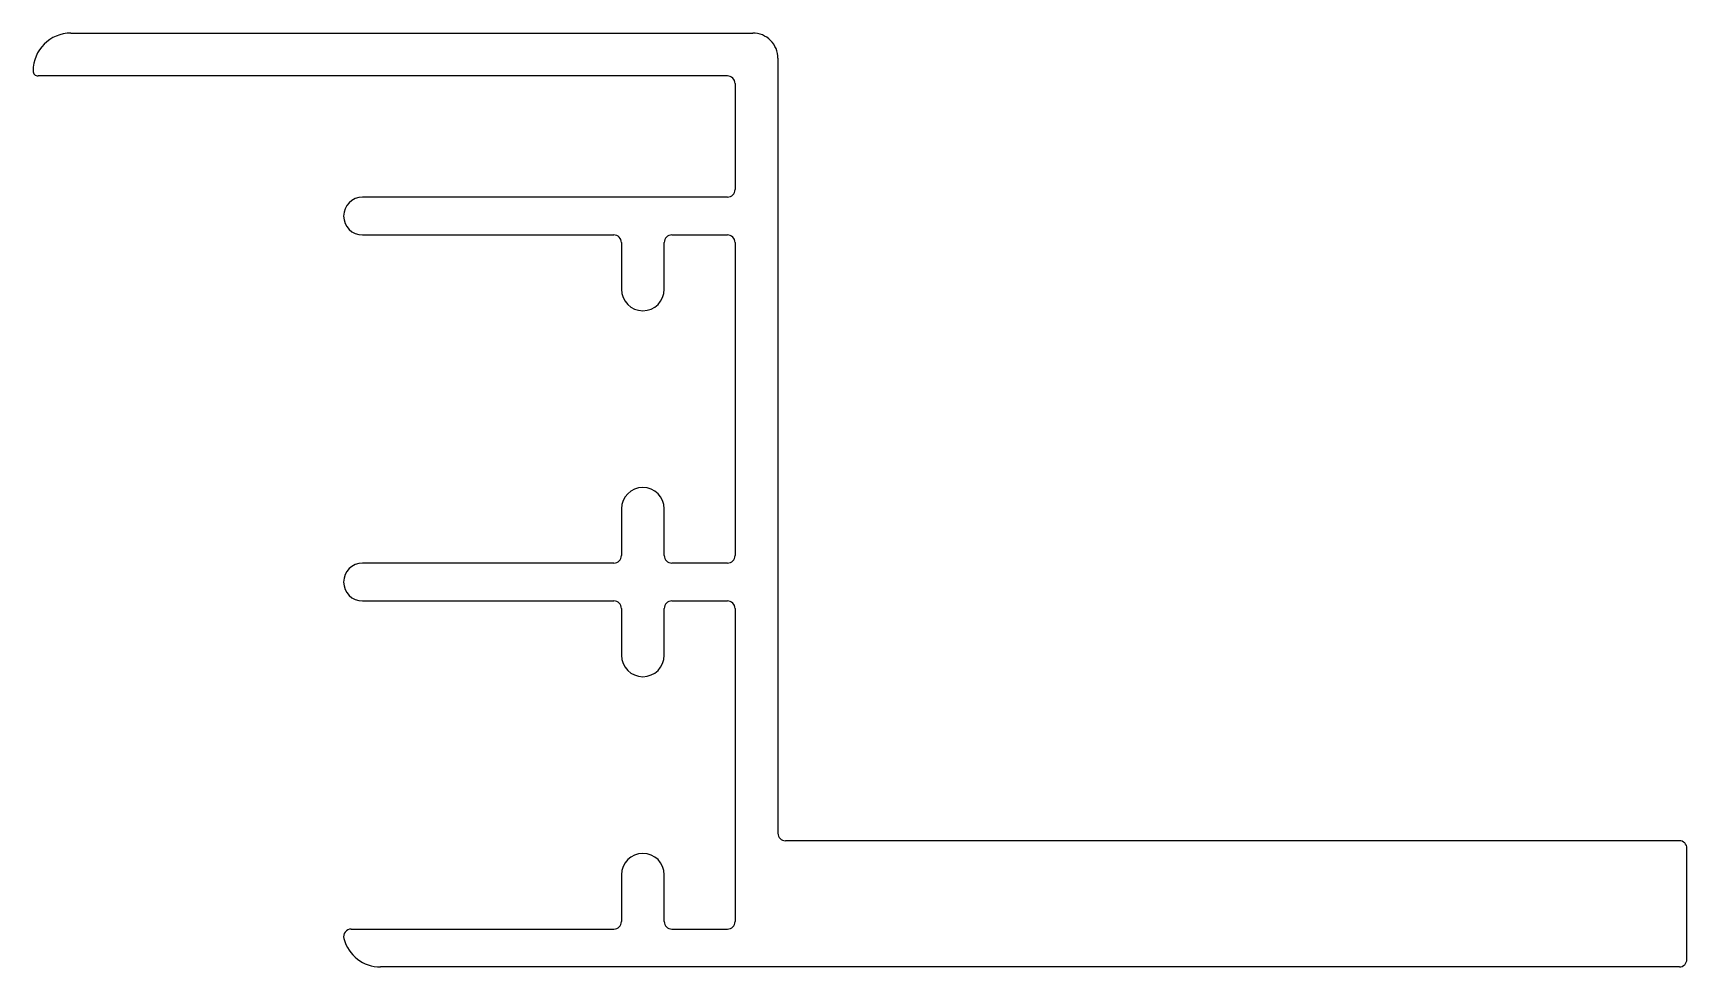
# Model space of a CAD drawing. Extents: x 523.8 to 589.3, y 700 to 737.
import ezdxf

# ---------------------------------------------------------------- set-up
doc = ezdxf.new("R2010")
doc.units = 0
doc.layers.get('0').update_dxf_attribs({"linetype": 'CONTINUOUS'})

msp = doc.modelspace()

# ---------------------------------------------------------------- linework, layer by layer
at = {"color": 7}
for p, q in [((525.344, 737.034), (552.344, 737.034)), ((553.344, 736.034), (553.344, 705.334)), ((551.344, 735.334), (524.044, 735.334)), ((551.644, 735.034), (551.644, 730.834)), ((551.344, 730.534), (536.894, 730.534)), ((536.894, 729.034), (546.844, 729.034)), ((549.144, 729.034), (551.344, 729.034)), ((547.144, 728.734), (547.144, 726.884)), ((548.844, 726.884), (548.844, 728.734)), ((551.644, 728.734), (551.644, 716.334)), ((547.144, 718.184), (547.144, 716.334)), ((548.844, 716.334), (548.844, 718.184)), ((546.844, 716.034), (536.894, 716.034)), ((551.344, 716.034), (549.144, 716.034)), ((536.894, 714.534), (546.844, 714.534)), ((547.144, 714.234), (547.144, 712.384)), ((548.844, 712.384), (548.844, 714.234)), ((549.144, 714.534), (551.344, 714.534)), ((551.644, 714.234), (551.644, 701.834)), ((589.044, 705.034), (553.644, 705.034)), ((589.344, 700.334), (589.344, 704.734)), ((547.144, 703.684), (547.144, 701.834)), ((548.844, 701.834), (548.844, 703.684)), ((536.444, 701.534), (546.844, 701.534)), ((549.144, 701.534), (551.344, 701.534)), ((589.044, 700.034), (537.606, 700.034))]:
    msp.add_line(p, q, dxfattribs=at)
for centre, radius, start, end in [((525.344, 735.534), 1.5, 90.00001, 179.99986), ((552.344, 736.034), 1, 0, 90.00001), ((524.044, 735.534), 0.2, 179.99986, 270.00001), ((551.344, 735.034), 0.3, 0, 90.00001), ((536.894, 729.784), 0.75, 90.00001, 270), ((551.344, 730.834), 0.3, 270.00001, 0), ((546.844, 728.734), 0.3, 0, 90.00001), ((549.144, 728.734), 0.3, 90.00001, 180), ((551.344, 728.734), 0.3, 0, 90.00001), ((547.994, 726.884), 0.85, 180, 0), ((547.994, 718.184), 0.85, 0, 180), ((536.894, 715.284), 0.75, 90.00001, 270), ((546.844, 716.334), 0.3, 270.00001, 0), ((549.144, 716.334), 0.3, 180, 270), ((551.344, 716.334), 0.3, 270.00001, 0), ((546.844, 714.234), 0.3, 0, 89.99999), ((549.144, 714.234), 0.3, 90.00001, 180), ((551.344, 714.234), 0.3, 0, 90.00001), ((547.994, 712.384), 0.85, 180, 0), ((553.644, 705.334), 0.3, 180, 270), ((589.044, 704.734), 0.3, 0, 90.00001), ((547.994, 703.684), 0.85, 0, 180), ((536.444, 701.234), 0.3, 90.00001, 194.47752), ((546.844, 701.834), 0.3, 270.00001, 0), ((549.144, 701.834), 0.3, 180, 270), ((551.344, 701.834), 0.3, 270.00001, 0), ((537.606, 701.534), 1.5, 194.47752, 270), ((589.044, 700.334), 0.3, 270.00001, 0)]:
    msp.add_arc(centre, radius, start, end, dxfattribs=at)

doc.saveas('drawing.dxf')
